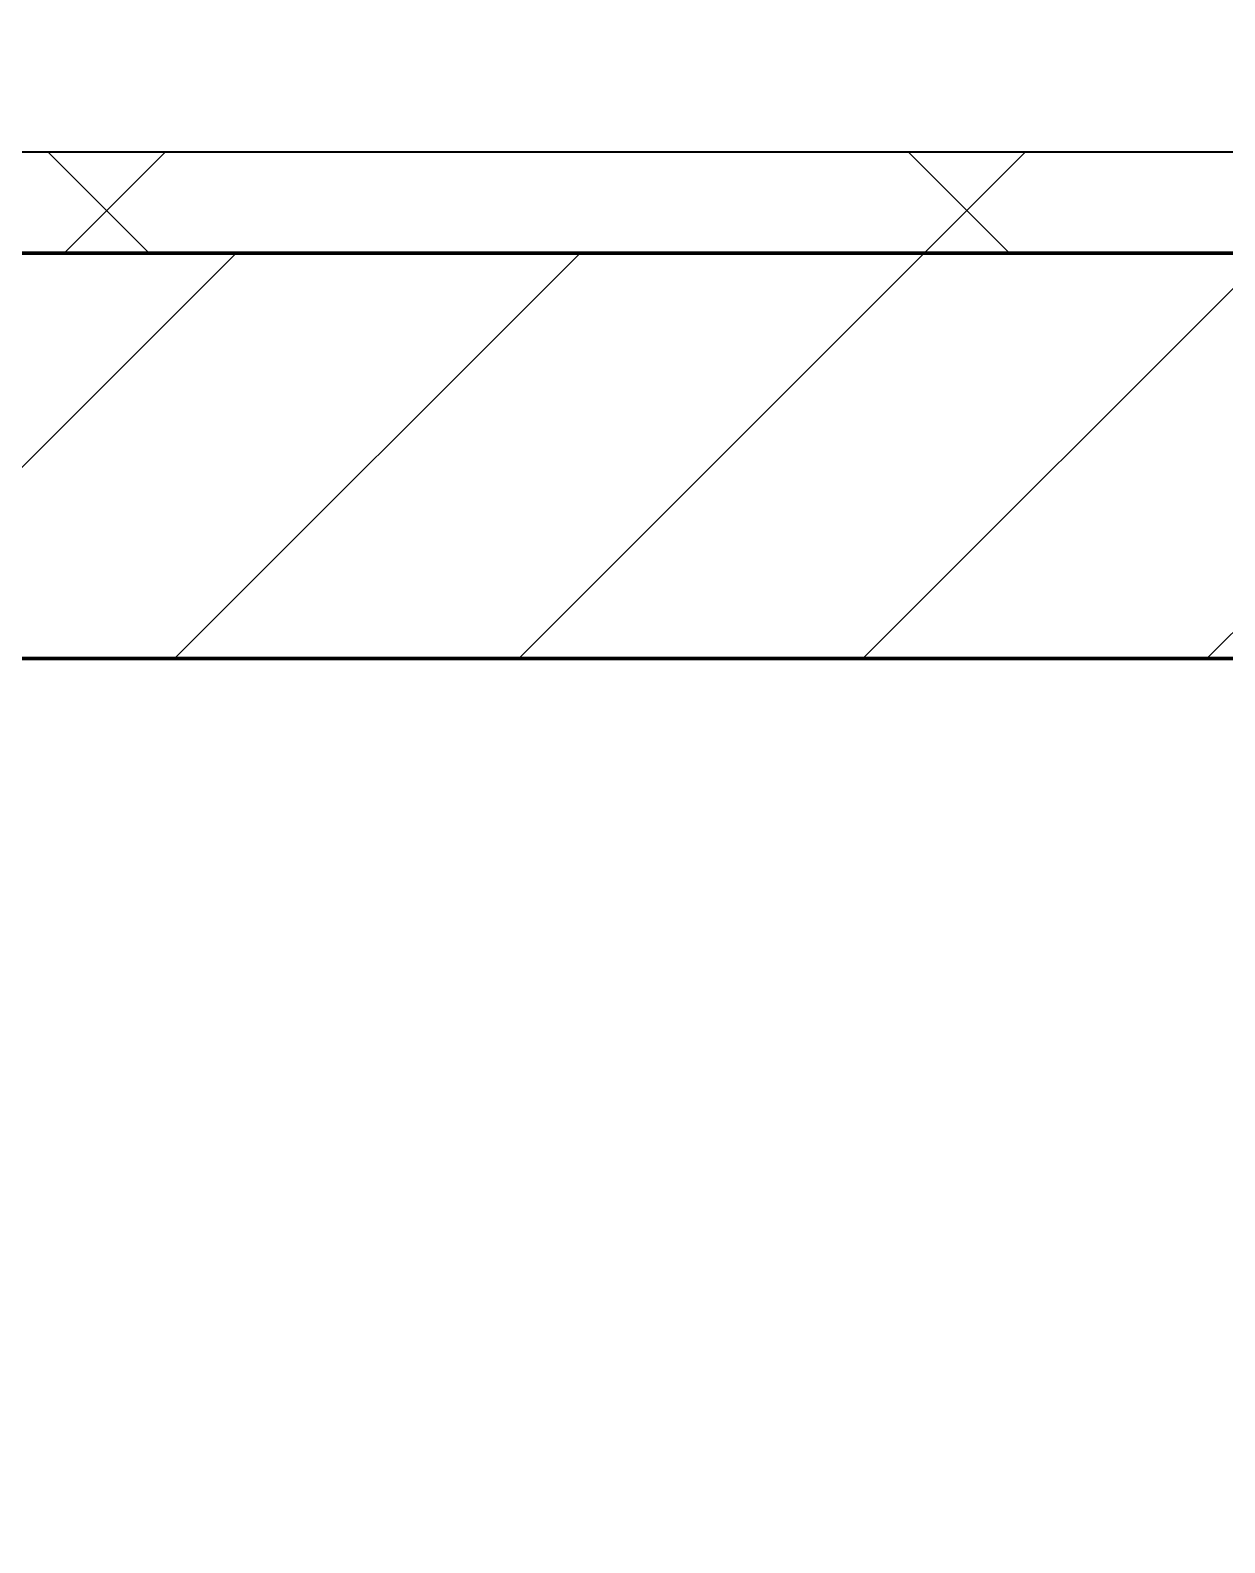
# Model space of a CAD drawing. Header units: millimetres. Extents: x -726012 to -647389, y -20772 to 18805.
# Drawn here: x -718741 to -718152, y 2313 to 3059 of the extents above; entities that cross this region are included whole.
import ezdxf
from ezdxf.xclip import XClip

# ---------------------------------------------------------------- set-up
doc = ezdxf.new("R2010")
doc.units = ezdxf.units.MM
doc.header["$XCLIPFRAME"] = 0
for name, color, linetype, lineweight in [('A-GLAZ-CURT', 2, 'Continuous', 9), ('A-WALL', 5, 'Continuous', 35), ('A-WALL-FNSH', 2, 'Continuous', 35), ('A-WALL-PATT', 1, 'Continuous', 35)]:
    doc.layers.add(name, color=color, linetype=linetype, lineweight=lineweight)
doc.layers.add('A11_ALU.SOLID SHEET', color=2, linetype='Continuous')

# ---------------------------------------------------------------- blocks, each defined once
blk = doc.blocks.new('PPLS-PP19_Custom Tile Pattern - Custom Tile Pattern-V39-4233-01 ENLARGED MULTI-PURPOSE LEVEL - REFLECTED CEILING PLAN - SHEET 4')
at = {"layer": 'A-GLAZ-CURT'}
for p, q in [((-300, 0), (300, 0)), ((300, 0), (-300, 0)), ((195.99, 0), (213.31, 0)), ((213.31, 0), (195.99, 0)), ((230.06, 0), (300, 0)), ((-300, -50), (300, -50)), ((300, -50), (-300, -50))]:
    blk.add_line(p, q, dxfattribs=at)
for points, knots in [([(168.37, 0), (167.68, 0), (162.47, 0), (147.02, 0), (109.77, 0), (76.86, 0), (57.82, 0), (46.51, 0), (41.18, 0), (36.02, 0), (35.54, 0), (35.54, 0)], [-543.375029, -543.375029, -543.375029, -543.375029, -530.793311, -458.593899, -401.860199, -357.622665, -341.267687, -334.000314, -326.15566, -319.318397, -317.489778, -317.489778, -317.489778, -317.489778]), ([(128.58, 0), (128.8, 0), (130.16, 0), (139.26, 0), (152.67, 0), (161.24, 0), (162.19, 0), (162.75, 0)], [-633.326174, -633.326174, -633.326174, -633.326174, -627.736123, -618.981161, -602.094757, -592.980799, -581.414464, -581.414464, -581.414464, -581.414464]), ([(157.9, 0), (156.77, 0), (151.67, 0), (143.49, 0), (136.48, 0), (133.59, 0)], [-10292.955006, -10292.955006, -10292.955006, -10292.955006, -10098.273015, -9847.788484, -9692.532631, -9692.532631, -9692.532631, -9692.532631]), ([(133.72, 0), (134.88, 0), (144.43, 0), (163.31, 0), (185.23, 0), (193.62, 0), (194.69, 0), (194.79, 0)], [-1590.72941, -1590.72941, -1590.72941, -1590.72941, -1530.39897, -1095.004608, -529.74427, -295.064701, -265.121568, -265.121568, -265.121568, -265.121568]), ([(193.8, 0), (193.33, 0), (190.11, 0), (183.13, 0), (171, 0), (161.95, 0), (161.28, 0), (158.35, 0), (157.85, 0), (157.77, 0)], [-11665.349007, -11665.349007, -11665.349007, -11665.349007, -11565.880756, -11105.624034, -10839.086983, -10768.332124, -10666.779182, -10580.760289, -10550.278881, -10550.278881, -10550.278881, -10550.278881]), ([(269.26, 0), (266.03, 0), (243.95, 0), (207.11, 0), (177.41, 0), (159.34, 0), (158.33, 0), (158.3, 0)], [-254.415045, -254.415045, -254.415045, -254.415045, -244.693688, -187.987675, -143.776725, -129.632772, -123.352749, -123.352749, -123.352749, -123.352749]), ([(159.07, 0), (159.13, 0), (160.84, 0), (165.21, 0), (174.15, 0), (185.98, 0), (208.82, 0), (219.42, 0), (230.06, 0)], [-115.643202, -115.643202, -115.643202, -115.643202, -114.681583, -87.660824, -65.295536, -41.623857, -24.459831, 0, 0, 0, 0]), ([(162.75, 0), (165.4, 0), (170.91, 0), (172.61, 0), (172.61, 0)], [-111.264224, -111.264224, -111.264224, -111.264224, -56.742688, -19.085662, -19.085662, -19.085662, -19.085662]), ([(247.1, 0), (246.76, 0), (245.04, 0), (238.34, 0), (226.56, 0), (221.1, 0), (200.27, 0), (182.99, 0), (174.27, 0), (169.67, 0), (168.99, 0)], [-9649.085549, -9649.085549, -9649.085549, -9649.085549, -9581.591397, -9406.094246, -9221.510254, -9016.44624, -8717.832359, -8253.978395, -8152.463617, -8069.855175, -8069.855175, -8069.855175, -8069.855175]), ([(215.22, 0), (214.62, 0), (210.55, 0), (203.98, 0), (187.54, 0), (175.3, 0), (169.49, 0)], [-203.825446, -203.825446, -203.825446, -203.825446, -198.527383, -184.406837, -162.427601, -142.916156, -142.916156, -142.916156, -142.916156]), ([(171.51, 0), (176.48, 0), (193.23, 0), (201.73, 0), (208.81, 0), (213.9, 0), (241.96, 0), (266.73, 0), (281.71, 0), (291.71, 0), (296.52, 0), (297.86, 0), (298.09, 0)], [-7971.819559, -7971.819559, -7971.819559, -7971.819559, -7784.112253, -7606.717214, -7289.299508, -7042.621073, -6582.165592, -6068.460911, -5766.029927, -5566.724884, -5280.360606, -5199.253518, -5199.253518, -5199.253518, -5199.253518]), ([(172.07, 0), (177.66, 0), (187.87, 0), (201.08, 0), (207.47, 0), (213.96, 0), (215.11, 0)], [-255.364076, -255.364076, -255.364076, -255.364076, -237.955587, -223.92608, -215.862851, -208.75215, -208.75215, -208.75215, -208.75215]), ([(300, 0), (288.22, 0), (262, 0), (230.43, 0), (219.94, 0), (219.02, 0)], [-12528.858583, -12528.858583, -12528.858583, -12528.858583, -11905.454923, -11162.864862, -10856.732305, -10856.732305, -10856.732305, -10856.732305]), ([(219.9, 0), (220.86, 0), (227.84, 0), (242.06, 0), (246.54, 0), (246.96, 0)], [-10670.940496, -10670.940496, -10670.940496, -10670.940496, -10511.382485, -9925.173265, -9834.877357, -9834.877357, -9834.877357, -9834.877357]), ([(284.76, 0), (284.76, 0), (285.09, 0), (287.47, 0), (293.59, 0), (297.76, 0), (300, 0)], [-4110.630118, -4110.630118, -4110.630118, -4110.630118, -4053.389046, -3959.664717, -3862.421465, -3746.95702, -3746.95702, -3746.95702, -3746.95702]), ([(297.38, 0), (295.84, 0), (291.62, 0), (285.38, 0), (284.87, 0)], [-4803.172655, -4803.172655, -4803.172655, -4803.172655, -4358.271401, -4143.037883, -4143.037883, -4143.037883, -4143.037883])]:
    blk.add_open_spline(points, degree=3, knots=knots, dxfattribs=at)
for points in [[(168.74, 0), (168.74, 0), (169.81, 0), (171.51, 0)], [(195.11, 0), (194.91, 0), (194.44, 0), (193.8, 0)], [(300, 0), (290.02, 0), (280.03, 0), (270.04, 0)]]:
    blk.add_open_spline(points, degree=3, dxfattribs=at)
blk = doc.blocks.new('PPLS-PP19_Custom Tile Pattern - Custom Tile Pattern-V40-4233-01 ENLARGED MULTI-PURPOSE LEVEL - REFLECTED CEILING PLAN - SHEET 4')
at = {"layer": 'A-GLAZ-CURT'}
for p, q in [((-300, 0), (300, 0)), ((300, 0), (-300, 0)), ((-293.07, 0), (-275.75, 0)), ((-275.75, 0), (-293.07, 0)), ((-222.32, 0), (-205, 0)), ((-205, 0), (-222.32, 0)), ((-300, -50), (300, -50)), ((300, -50), (-300, -50))]:
    blk.add_line(p, q, dxfattribs=at)
at = {"layer": 'A-GLAZ-CURT', "flags": 128}
for points in [[(-300, 0), (-291.56, 0), (-283.3, 0), (-275.2, 0), (-267.26, 0), (-259.45, 0), (-251.77, 0), (-244.2, 0), (-236.74, 0), (-229.36, 0), (-222.06, 0), (-214.83, 0), (-207.71, 0), (-200.76, 0), (-194.02, 0)], [(-125.17, 0), (-128.55, 0), (-134.16, 0), (-140.03, 0), (-145.5, 0), (-150.63, 0), (-155.53, 0), (-160.27, 0), (-164.95, 0), (-169.65, 0), (-174.47, 0), (-179.49, 0), (-184.81, 0), (-190.44, 0), (-196.37, 0), (-202.58, 0), (-209.04, 0), (-215.73, 0), (-222.63, 0), (-229.72, 0), (-236.97, 0), (-244.39, 0), (-251.96, 0), (-259.67, 0), (-267.51, 0), (-275.48, 0), (-283.55, 0), (-291.73, 0), (-300, 0)], [(-193.28, 0), (-187.54, 0), (-181.38, 0), (-175.58, 0), (-170.25, 0), (-165.64, 0), (-162.01, 0), (-159.53, 0), (-157.46, 0), (-154.52, 0), (-149.42, 0), (-141.84, 0), (-132.81, 0), (-126.08, 0)]]:
    blk.add_lwpolyline(points, dxfattribs=at)
at = {"layer": 'A-GLAZ-CURT'}
for points, knots in [([(-300, 0), (-284.65, 0), (-236.57, 0), (-176.17, 0), (-138.36, 0), (-124.96, 0)], [-5323.127839, -5323.127839, -5323.127839, -5323.127839, -4502.809032, -2700.551212, -1111.157018, -1111.157018, -1111.157018, -1111.157018]), ([(-125.61, 0), (-128.62, 0), (-154.17, 0), (-202.69, 0), (-262.56, 0), (-294.48, 0), (-300, 0)], [-17411.007533, -17411.007533, -17411.007533, -17411.007533, -17136.203329, -15131.813646, -13729.592194, -13439.944408, -13439.944408, -13439.944408, -13439.944408]), ([(-194.11, 0), (-197.85, 0), (-212.73, 0), (-232.01, 0), (-255.22, 0), (-262.59, 0), (-264.9, 0), (-265.4, 0)], [-1593.863692, -1593.863692, -1593.863692, -1593.863692, -1400.429864, -858.079193, -543.655514, -208.940337, 0, 0, 0, 0]), ([(-258.6, 0), (-257.91, 0), (-254.26, 0), (-241.25, 0), (-225.99, 0), (-213.1, 0), (-202.97, 0), (-196.9, 0), (-193.87, 0)], [-5722.54675, -5722.54675, -5722.54675, -5722.54675, -5657.471696, -5413.335975, -5017.494783, -4832.723979, -4666.091899, -4493.543421, -4493.543421, -4493.543421, -4493.543421]), ([(-194.22, 0), (-195.3, 0), (-204.77, 0), (-216.65, 0), (-231.26, 0), (-233.46, 0), (-234, 0)], [-1479.642584, -1479.642584, -1479.642584, -1479.642584, -1422.553702, -978.033455, -846.069444, -682.911962, -682.911962, -682.911962, -682.911962]), ([(-233.49, 0), (-233.44, 0), (-232.38, 0), (-230.74, 0), (-225.3, 0), (-223.63, 0)], [-455.274641, -455.274641, -455.274641, -455.274641, -440.605512, -119.536984, 0, 0, 0, 0]), ([(-223.63, 0), (-219.39, 0), (-206.17, 0), (-188.58, 0), (-169.02, 0), (-152.12, 0), (-136.84, 0), (-128.21, 0), (-125.6, 0), (-124.92, 0)], [-5463.295695, -5463.295695, -5463.295695, -5463.295695, -5161.076232, -4739.070012, -4465.409639, -4149.119819, -3839.893365, -3647.167523, -3550.028244, -3550.028244, -3550.028244, -3550.028244]), ([(-193.29, 0), (-190.97, 0), (-182.68, 0), (-171.77, 0), (-158.7, 0), (-157.22, 0)], [-4482.540031, -4482.540031, -4482.540031, -4482.540031, -4349.945572, -4000.813434, -3840.635403, -3840.635403, -3840.635403, -3840.635403]), ([(-133.82, 0), (-135.51, 0), (-137.8, 0), (-149.31, 0), (-162.01, 0), (-176.59, 0), (-188.24, 0), (-193.29, 0)], [-2731.647847, -2731.647847, -2731.647847, -2731.647847, -2418.507304, -2308.929706, -2113.765672, -1763.376603, -1495.982954, -1495.982954, -1495.982954, -1495.982954]), ([(-137.88, 0), (-140.56, 0), (-147.66, 0), (-147.69, 0), (-158.72, 0), (-174.02, 0), (-182.71, 0), (-190.45, 0), (-193.26, 0)], [-3187.727384, -3187.727384, -3187.727384, -3187.727384, -2919.378265, -2477.344047, -2237.412286, -2029.680487, -1755.085331, -1608.587352, -1608.587352, -1608.587352, -1608.587352]), ([(-152.35, 0), (-151.03, 0), (-147.71, 0), (-143.57, 0), (-138.62, 0)], [-3494.978217, -3494.978217, -3494.978217, -3494.978217, -3371.022232, -3227.460399, -3227.460399, -3227.460399, -3227.460399]), ([(-118.78, 0), (-121.86, 0), (-126.28, 0), (-136.96, 0), (-147.46, 0), (-150.03, 0), (-150.57, 0)], [-5938.474035, -5938.474035, -5938.474035, -5938.474035, -5700.061948, -5508.838257, -5298.784692, -5196.16478, -5196.16478, -5196.16478, -5196.16478]), ([(-150.34, 0), (-150.07, 0), (-147.75, 0), (-142.76, 0), (-131.72, 0), (-125.75, 0)], [-4948.728362, -4948.728362, -4948.728362, -4948.728362, -4883.323924, -4440.880425, -4082.700899, -4082.700899, -4082.700899, -4082.700899]), ([(-26.75, 0), (-27.82, 0), (-36.18, 0), (-53.55, 0), (-78.2, 0), (-110.94, 0), (-130.52, 0), (-147.74, 0), (-149.07, 0)], [-8718.362214, -8718.362214, -8718.362214, -8718.362214, -8532.293389, -8073.216054, -7508.296369, -7004.680444, -6449.282163, -6277.220794, -6277.220794, -6277.220794, -6277.220794]), ([(-148.23, 0), (-146.94, 0), (-140.15, 0), (-137.28, 0), (-133.93, 0), (-128.78, 0), (-126.5, 0)], [-6162.058746, -6162.058746, -6162.058746, -6162.058746, -6017.569127, -5560.701257, -5364.112219, -5231.017328, -5231.017328, -5231.017328, -5231.017328]), ([(-124.97, 0), (-125.55, 0), (-130.01, 0), (-139.03, 0), (-146.11, 0), (-146.95, 0)], [-976.705414, -976.705414, -976.705414, -976.705414, -945.742622, -741.901385, -489.130243, -489.130243, -489.130243, -489.130243]), ([(-146.69, 0), (-146.59, 0), (-145.49, 0), (-135.69, 0), (-128.29, 0), (-125.15, 0)], [-420.34245, -420.34245, -420.34245, -420.34245, -406.956646, -290.263673, 0, 0, 0, 0]), ([(-127.41, 0), (-131.63, 0), (-133.16, 0), (-134.09, 0), (-134.15, 0)], [-8540.990293, -8540.990293, -8540.990293, -8540.990293, -8266.114998, -8246.473386, -8246.473386, -8246.473386, -8246.473386]), ([(-134.15, 0), (-133.32, 0), (-131.2, 0), (-126.88, 0), (-125, 0)], [-7657.439573, -7657.439573, -7657.439573, -7657.439573, -7293.749979, -7082.617214, -7082.617214, -7082.617214, -7082.617214]), ([(-120.13, 0), (-120.14, 0), (-120.24, 0), (-121.3, 0), (-129.25, 0), (-133.82, 0)], [-2933.992132, -2933.992132, -2933.992132, -2933.992132, -2920.575025, -2840.280255, -2731.647847, -2731.647847, -2731.647847, -2731.647847]), ([(-113.43, 0), (-113.44, 0), (-113.96, 0), (-119.73, 0), (-125.43, 0), (-127.03, 0), (-127.41, 0)], [-328.499627, -328.499627, -328.499627, -328.499627, -282.672656, -98.539552, -24.539552, 0, 0, 0, 0]), ([(-126.5, 0), (-122.44, 0), (-108.71, 0), (-86.68, 0), (-66.49, 0), (-59.11, 0), (-57.64, 0)], [-5231.017328, -5231.017328, -5231.017328, -5231.017328, -4994.692869, -4542.524482, -4008.285538, -3860.98898, -3860.98898, -3860.98898, -3860.98898]), ([(-125, 0), (-124.78, 0), (-120.09, 0), (-107.3, 0), (-90.42, 0), (-75.26, 0), (-68.41, 0), (-65.12, 0), (-63.63, 0)], [-4067.903082, -4067.903082, -4067.903082, -4067.903082, -4054.690705, -3793.097032, -3402.597032, -3144.956779, -3050.982048, -2969.237017, -2969.237017, -2969.237017, -2969.237017]), ([(-124.98, 0), (-124.82, 0), (-121.86, 0), (-113.01, 0), (-98.9, 0), (-85.29, 0), (-71.67, 0), (-65.93, 0), (-65.07, 0)], [-3357.443352, -3357.443352, -3357.443352, -3357.443352, -3342.215224, -3074.362186, -2902.289527, -2605.247022, -2322.099534, -2241.8264, -2241.8264, -2241.8264, -2241.8264]), ([(-72.93, 0), (-75.51, 0), (-89.41, 0), (-108.54, 0), (-124.96, 0)], [-19442.345229, -19442.345229, -19442.345229, -19442.345229, -18935.241197, -17430.918289, -17430.918289, -17430.918289, -17430.918289]), ([(-124.91, 0), (-124.01, 0), (-118.66, 0), (-110.8, 0), (-99.5, 0), (-91.46, 0)], [-1108.984966, -1108.984966, -1108.984966, -1108.984966, -1002.059161, -460.363443, 0, 0, 0, 0]), ([(-86.16, 0), (-91.37, 0), (-103.52, 0), (-117.25, 0), (-124.73, 0)], [-1681.3698, -1681.3698, -1681.3698, -1681.3698, -1374.161226, -980.79905, -980.79905, -980.79905, -980.79905]), ([(-124.73, 0), (-124.38, 0), (-123.8, 0), (-123.43, 0), (-123.28, 0)], [-3541.024987, -3541.024987, -3541.024987, -3541.024987, -3488.92562, -3439.852845, -3439.852845, -3439.852845, -3439.852845]), ([(-124.62, 0), (-122.54, 0), (-113.72, 0), (-92.04, 0), (-74.02, 0), (-62.74, 0), (-60.36, 0), (-59.97, 0)], [-7068.405759, -7068.405759, -7068.405759, -7068.405759, -6839.55839, -6236.997189, -5713.340575, -5140.470607, -5006.787413, -5006.787413, -5006.787413, -5006.787413]), ([(-122.08, 0), (-122.01, 0), (-121.69, 0), (-121.2, 0), (-120.88, 0)], [-3136.336417, -3136.336417, -3136.336417, -3136.336417, -3110.304437, -3035.164275, -3035.164275, -3035.164275, -3035.164275]), ([(-36.33, 0), (-36.43, 0), (-37.27, 0), (-45.02, 0), (-46.13, 0), (-60.59, 0), (-81.23, 0), (-99.51, 0), (-114.02, 0), (-117.28, 0), (-118.78, 0)], [-1855.773136, -1855.773136, -1855.773136, -1855.773136, -1810.870157, -1672.078046, -1405.135169, -1060.00838, -740.068933, -229.489605, -116.330425, 0, 0, 0, 0]), ([(-117.74, 0), (-117.19, 0), (-114.78, 0), (-113.43, 0), (-113.43, 0)], [-821.249067, -821.249067, -821.249067, -821.249067, -394.672656, -330.879064, -330.879064, -330.879064, -330.879064]), ([(-57.16, 0), (-58.3, 0), (-66.22, 0), (-85.2, 0), (-107.61, 0), (-116.56, 0), (-117.56, 0)], [-2956.49664, -2956.49664, -2956.49664, -2956.49664, -2842.901703, -2193.204658, -1433.981041, -985.49888, -985.49888, -985.49888, -985.49888]), ([(-115.82, 0), (-114.96, 0), (-110.41, 0), (-96.78, 0), (-77.56, 0), (-64.26, 0), (-56.63, 0)], [-5724.064692, -5724.064692, -5724.064692, -5724.064692, -5430.283136, -5103.229623, -4799.173296, -4399.733563, -4399.733563, -4399.733563, -4399.733563]), ([(9.32, 0), (9.08, 0), (7.65, 0), (2.57, 0), (-12.23, 0), (-25.64, 0), (-40, 0), (-56.24, 0), (-75.59, 0), (-94, 0), (-112.01, 0), (-114.94, 0), (-115.63, 0)], [-2922.926651, -2922.926651, -2922.926651, -2922.926651, -2882.788014, -2720.818881, -2518.50168, -2125.455881, -1792.521578, -1466.981642, -1208.454564, -789.402658, -501.969187, -243.577221, -243.577221, -243.577221, -243.577221]), ([(-91.46, 0), (-90.09, 0), (-84.7, 0), (-77.43, 0), (-72.73, 0), (-72.64, 0), (-72.64, 0)], [-19832.387487, -19832.387487, -19832.387487, -19832.387487, -19753.885894, -19541.04734, -19478.625389, -19471.062469, -19471.062469, -19471.062469, -19471.062469]), ([(-63.96, 0), (-64.13, 0), (-72.5, 0), (-80.63, 0), (-86.16, 0)], [-2171.769325, -2171.769325, -2171.769325, -2171.769325, -2007.031671, -1681.3698, -1681.3698, -1681.3698, -1681.3698]), ([(-29.03, 0), (-33.97, 0), (-43.74, 0), (-56.37, 0), (-71.66, 0), (-77.83, 0), (-82.66, 0), (-83.28, 0), (-83.28, 0)], [-2680.714891, -2680.714891, -2680.714891, -2680.714891, -2413.671296, -2161.752162, -2006.592567, -1646.621388, -1424.436217, -1393.971743, -1393.971743, -1393.971743, -1393.971743]), ([(-83.28, 0), (-83.28, 0), (-82.91, 0), (-76.14, 0), (-66.84, 0), (-60.03, 0), (-56.73, 0)], [-1393.4169, -1393.4169, -1393.4169, -1393.4169, -1353.722004, -1274.333717, -1073.56893, -857.828765, -857.828765, -857.828765, -857.828765]), ([(-66.39, 0), (-66.39, 0), (-63.63, 0), (-53.63, 0), (-34.42, 0), (-29.82, 0), (-29.19, 0)], [-2493.31794, -2493.31794, -2493.31794, -2493.31794, -2315.303971, -1809.437387, -963.711516, -666.19313, -666.19313, -666.19313, -666.19313]), ([(11.7, 0), (4.05, 0), (-18.2, 0), (-47.42, 0), (-65.77, 0), (-66.37, 0), (-66.38, 0)], [-4151.195176, -4151.195176, -4151.195176, -4151.195176, -3745.412743, -2981.410125, -2542.574734, -2498.224237, -2498.224237, -2498.224237, -2498.224237]), ([(-63.63, 0), (-61.49, 0), (-57.39, 0), (-54.49, 0), (-45.2, 0), (-40.79, 0), (-40.46, 0), (-40.44, 0)], [-2969.237017, -2969.237017, -2969.237017, -2969.237017, -2851.217951, -2734.127174, -2474.780881, -2410.990208, -2350.645972, -2350.645972, -2350.645972, -2350.645972]), ([(-56.83, 0), (-55.98, 0), (-53.77, 0), (-46.33, 0), (-42.62, 0), (-41.76, 0)], [-4656.662315, -4656.662315, -4656.662315, -4656.662315, -4469.85053, -4321.566175, -4270.495146, -4270.495146, -4270.495146, -4270.495146]), ([(-56.63, 0), (-53.52, 0), (-45.58, 0), (-36.49, 0), (-33.57, 0), (-29.94, 0), (-28.57, 0)], [-855.524813, -855.524813, -855.524813, -855.524813, -651.549973, -296.515819, -83.513472, 0, 0, 0, 0]), ([(-36.62, 0), (-36.62, 0), (-40.35, 0), (-43.9, 0), (-51.03, 0), (-56.61, 0)], [-4069.478503, -4069.478503, -4069.478503, -4069.478503, -3858.647035, -3538.256648, -2974.963058, -2974.963058, -2974.963058, -2974.963058]), ([(-56.59, 0), (-55.3, 0), (-52.84, 0), (-48.53, 0), (-30.79, 0), (-18.03, 0), (8.61, 0), (15.02, 0), (22.91, 0), (31, 0), (39.04, 0), (51.19, 0), (58.74, 0), (61.34, 0), (61.45, 0)], [-3824.826839, -3824.826839, -3824.826839, -3824.826839, -3689.699207, -3546.54457, -3315.260113, -2864.387349, -2439.246196, -2084.094819, -1956.422387, -1818.904206, -1645.594513, -1443.202566, -1228.752106, -1120.932285, -1120.932285, -1120.932285, -1120.932285]), ([(-55.76, 0), (-49.67, 0), (-34.38, 0), (-12.78, 0), (4.23, 0), (9.64, 0), (10.14, 0), (10.18, 0)], [-4384.389977, -4384.389977, -4384.389977, -4384.389977, -4065.652676, -3589.737505, -3285.047089, -3066.359526, -3044.715262, -3044.715262, -3044.715262, -3044.715262]), ([(-51.83, 0), (-51.83, 0), (-51.78, 0), (-47.4, 0), (-46.01, 0), (-40.22, 0), (-36.78, 0)], [-632.814994, -632.814994, -632.814994, -632.814994, -627.965721, -508.377888, -260.442412, 0, 0, 0, 0]), ([(76.63, 0), (74.8, 0), (67.65, 0), (53.52, 0), (37, 0), (24.07, 0), (12.82, 0), (-2.9, 0), (-20.62, 0), (-32.81, 0), (-44.85, 0), (-51.43, 0), (-51.79, 0)], [-3095.572228, -3095.572228, -3095.572228, -3095.572228, -2950.589685, -2634.532728, -2313.748533, -2106.613311, -1925.670641, -1617.263037, -1290.787923, -1039.307308, -819.71621, -644.910881, -644.910881, -644.910881, -644.910881]), ([(-41.76, 0), (-39.9, 0), (-37.72, 0), (-36.92, 0), (-36.77, 0)], [-4270.495146, -4270.495146, -4270.495146, -4270.495146, -4161.040818, -4106.245333, -4106.245333, -4106.245333, -4106.245333]), ([(-36.78, 0), (-32.43, 0), (-19.22, 0), (8.83, 0), (43.36, 0), (68.5, 0), (77.95, 0), (79.34, 0)], [-6191.144455, -6191.144455, -6191.144455, -6191.144455, -5862.463379, -5340.621928, -4573.028122, -4094.177415, -3998.447461, -3998.447461, -3998.447461, -3998.447461]), ([(-36.29, 0), (-36.29, 0), (-34.66, 0), (-28.88, 0), (-26.95, 0), (-26.54, 0)], [-9150.272121, -9150.272121, -9150.272121, -9150.272121, -9057.163041, -8919.836787, -8834.607043, -8834.607043, -8834.607043, -8834.607043]), ([(30.82, 0), (29.27, 0), (20.14, 0), (3.54, 0), (-16.58, 0), (-34.76, 0), (-36.04, 0)], [-10462.034656, -10462.034656, -10462.034656, -10462.034656, -10363.088938, -9884.23066, -9424.652049, -9182.880979, -9182.880979, -9182.880979, -9182.880979]), ([(-33.34, 0), (-33.34, 0), (-32.93, 0), (-31.16, 0), (-30.52, 0)], [-2415.024266, -2415.024266, -2415.024266, -2415.024266, -2357.633367, -2323.618664, -2323.618664, -2323.618664, -2323.618664]), ([(70.61, 0), (66.16, 0), (55.8, 0), (39.61, 0), (24.74, 0), (2.64, 0), (-17.84, 0), (-30.57, 0), (-31.82, 0), (-32, 0)], [-4647.237329, -4647.237329, -4647.237329, -4647.237329, -4326.416877, -4098.545751, -3766.694881, -3333.063701, -2994.501669, -2698.150104, -2614.070998, -2614.070998, -2614.070998, -2614.070998]), ([(-30.76, 0), (-30.73, 0), (-29.99, 0), (-23.47, 0), (-15.75, 0), (-15.19, 0)], [-54176.191683, -54176.191683, -54176.191683, -54176.191683, -54157.274271, -53749.15266, -53717.791567, -53717.791567, -53717.791567, -53717.791567]), ([(-30.52, 0), (-27.11, 0), (-17.83, 0), (-1.4, 0), (8.91, 0), (11.7, 0)], [-2323.618664, -2323.618664, -2323.618664, -2323.618664, -2142.497158, -1716.209403, -1553.082511, -1553.082511, -1553.082511, -1553.082511]), ([(-13, 0), (-14.35, 0), (-17.68, 0), (-25.97, 0), (-29.52, 0), (-30.21, 0)], [-55207.591944, -55207.591944, -55207.591944, -55207.591944, -54789.006179, -54461.685999, -54290.791712, -54290.791712, -54290.791712, -54290.791712]), ([(8.33, 0), (8.19, 0), (7.18, 0), (0.32, 0), (-13.89, 0), (-24.92, 0), (-29.03, 0)], [-3574.286521, -3574.286521, -3574.286521, -3574.286521, -3526.962355, -3285.499107, -2903.012179, -2680.714891, -2680.714891, -2680.714891, -2680.714891]), ([(-28.98, 0), (-28.66, 0), (-27.39, 0), (-24.45, 0), (-22.56, 0)], [-166.548282, -166.548282, -166.548282, -166.548282, -102.06493, 0, 0, 0, 0]), ([(-28.57, 0), (-26.93, 0), (-20.29, 0), (-11.45, 0), (2.08, 0), (13.15, 0), (21.24, 0), (24.62, 0), (24.72, 0), (24.72, 0)], [-5361.429781, -5361.429781, -5361.429781, -5361.429781, -5261.36855, -5050.479954, -4785.90057, -4596.498881, -4445.288762, -4384.376941, -4376.041937, -4376.041937, -4376.041937, -4376.041937]), ([(-22.56, 0), (-20.27, 0), (-17.03, 0), (-11.36, 0), (-7.66, 0), (-6.6, 0), (-6.44, 0)], [-56468.192263, -56468.192263, -56468.192263, -56468.192263, -56344.022017, -56303.229861, -56166.290093, -56124.392176, -56124.392176, -56124.392176, -56124.392176]), ([(-15.19, 0), (-13.07, 0), (7.48, 0), (42.82, 0), (88.72, 0), (120.63, 0), (138.28, 0), (138.53, 0)], [-461.142613, -461.142613, -461.142613, -461.142613, -429.606584, -390.253598, -346.313304, -291.370682, -290.5735, -290.5735, -290.5735, -290.5735]), ([(-6.54, 0), (-6.73, 0), (-7.2, 0), (-7.6, 0), (-7.79, 0)], [-56009.792147, -56009.792147, -56009.792147, -56009.792147, -55949.290093, -55895.192118, -55895.192118, -55895.192118, -55895.192118]), ([(-2.63, 0), (-2.47, 0), (-1.22, 0), (4.92, 0), (15.97, 0), (22.54, 0), (24.49, 0)], [-226.825321, -226.825321, -226.825321, -226.825321, -220.269177, -206.416616, -198.214427, -187.717507, -187.717507, -187.717507, -187.717507]), ([(11.17, 0), (6.47, 0), (1.96, 0), (-1.67, 0), (-2.25, 0)], [-273.754698, -273.754698, -273.754698, -273.754698, -246.234814, -234.646884, -234.646884, -234.646884, -234.646884]), ([(24.69, 0), (24.54, 0), (20.99, 0), (16.61, 0), (12.95, 0), (11.65, 0)], [-4368.572414, -4368.572414, -4368.572414, -4368.572414, -4306.476363, -4080.000647, -3894.610367, -3894.610367, -3894.610367, -3894.610367]), ([(79.89, 0), (72.6, 0), (57.67, 0), (35.84, 0), (20.08, 0), (13.6, 0), (11.66, 0)], [-351.970326, -351.970326, -351.970326, -351.970326, -330.153101, -307.516438, -285.83788, -274.694275, -274.694275, -274.694275, -274.694275]), ([(11.91, 0), (17.75, 0), (25.21, 0), (37.44, 0), (45.92, 0), (57.76, 0), (64.47, 0), (72.74, 0), (75.22, 0), (76.03, 0), (76.21, 0)], [-1549.07911, -1549.07911, -1549.07911, -1549.07911, -1206.526904, -1089.329421, -901.315459, -753.071572, -495.328968, -421.953223, -334.951786, -290.452333, -290.452333, -290.452333, -290.452333]), ([(31.18, 0), (25.97, 0), (19.77, 0), (13.51, 0), (12.41, 0)], [-4496.803627, -4496.803627, -4496.803627, -4496.803627, -4222.080604, -4163.707062, -4163.707062, -4163.707062, -4163.707062]), ([(18.16, 0), (19.15, 0), (24.25, 0), (25.66, 0), (26.12, 0)], [-5700.113719, -5700.113719, -5700.113719, -5700.113719, -5554.232259, -5302.431367, -5302.431367, -5302.431367, -5302.431367]), ([(114.39, 0), (114.2, 0), (112.08, 0), (105.42, 0), (92.38, 0), (85.59, 0), (74.4, 0), (62.26, 0), (51.85, 0), (43.81, 0), (29.53, 0), (20.67, 0), (18.85, 0), (18.16, 0)], [-8148.58938, -8148.58938, -8148.58938, -8148.58938, -8105.191388, -7723.759874, -7531.75727, -7135.649961, -6924.452779, -6738.82075, -6548.303034, -6314.283804, -6135.05769, -5972.647715, -5832.674503, -5832.674503, -5832.674503, -5832.674503]), ([(27.44, 0), (27.9, 0), (29.54, 0), (38.07, 0), (53.39, 0), (71.67, 0), (84.83, 0), (86.01, 0), (92.51, 0), (94.33, 0)], [-5037.309798, -5037.309798, -5037.309798, -5037.309798, -4887.603822, -4705.298446, -4353.683244, -3960.84581, -3759.045785, -3336.541051, -2783.776468, -2783.776468, -2783.776468, -2783.776468]), ([(27.89, 0), (29.09, 0), (33.4, 0), (48.37, 0), (71.92, 0), (100.57, 0), (116.36, 0), (128.63, 0), (128.95, 0)], [-147.777612, -147.777612, -147.777612, -147.777612, -135.792042, -118.513713, -97.899267, -63.759246, -39.050993, -35.895543, -35.895543, -35.895543, -35.895543]), ([(53.18, 0), (53.06, 0), (52.22, 0), (44.99, 0), (36.46, 0), (30.82, 0)], [-622.740158, -622.740158, -622.740158, -622.740158, -566.066452, -360.610861, 0, 0, 0, 0]), ([(136.44, 0), (121.66, 0), (86.93, 0), (51.16, 0), (31.18, 0)], [-106.750556, -106.750556, -106.750556, -106.750556, -59.610984, 0, 0, 0, 0]), ([(168.37, 0), (167.68, 0), (162.47, 0), (147.02, 0), (109.77, 0), (76.86, 0), (57.82, 0), (46.51, 0), (41.18, 0), (36.02, 0), (35.54, 0), (35.54, 0)], [-543.375029, -543.375029, -543.375029, -543.375029, -530.793311, -458.593899, -401.860199, -357.622665, -341.267687, -334.000314, -326.15566, -319.318397, -317.489778, -317.489778, -317.489778, -317.489778]), ([(36.29, 0), (37.77, 0), (48.82, 0), (61.5, 0), (73.17, 0), (79.6, 0)], [-314.598523, -314.598523, -314.598523, -314.598523, -305.899624, -287.17622, -262.939312, -262.939312, -262.939312, -262.939312]), ([(61.47, 0), (61.47, 0), (61.21, 0), (54.61, 0), (53.71, 0), (53.56, 0)], [-1113.311073, -1113.311073, -1113.311073, -1113.311073, -1096.402191, -891.204116, -747.28819, -747.28819, -747.28819, -747.28819]), ([(76.22, 0), (75.58, 0), (73.64, 0), (71.05, 0), (70.61, 0)], [-193.634889, -193.634889, -193.634889, -193.634889, -31.537676, 0, 0, 0, 0]), ([(80.03, 0), (83.45, 0), (101.15, 0), (124.45, 0), (132.42, 0), (134.6, 0)], [-262.401126, -262.401126, -262.401126, -262.401126, -249.500363, -194.761443, -152.241002, -152.241002, -152.241002, -152.241002]), ([(103.09, 0), (101.08, 0), (93.47, 0), (85.72, 0), (80.03, 0)], [-375.435014, -375.435014, -375.435014, -375.435014, -369.147452, -352.113246, -352.113246, -352.113246, -352.113246]), ([(94.4, 0), (94.4, 0), (94.64, 0), (99.11, 0), (108.97, 0), (120.79, 0), (139.94, 0), (163.31, 0), (185.23, 0), (193.62, 0), (194.69, 0), (194.79, 0)], [-2348.345796, -2348.345796, -2348.345796, -2348.345796, -2310.419338, -2233.599744, -2052.234781, -1843.028543, -1530.39897, -1095.004608, -529.74427, -295.064701, -265.121568, -265.121568, -265.121568, -265.121568]), ([(129.02, 0), (129.02, 0), (124.41, 0), (122.35, 0), (114.96, 0), (108.04, 0), (103.09, 0)], [-35.386604, -35.386604, -35.386604, -35.386604, -31.430235, -22.807238, -15.488593, 0, 0, 0, 0]), ([(157.9, 0), (156.77, 0), (151.67, 0), (143.29, 0), (134.04, 0), (126.24, 0), (118.6, 0), (114.23, 0), (111.98, 0), (105.66, 0), (105.23, 0), (105.23, 0)], [-10292.955006, -10292.955006, -10292.955006, -10292.955006, -10098.273015, -9847.788484, -9677.714971, -9567.007022, -9453.21225, -9220.200448, -9012.77275, -8966.157302, -8929.495943, -8929.495943, -8929.495943, -8929.495943]), ([(105.26, 0), (105.52, 0), (111.01, 0), (112.65, 0), (113.59, 0)], [-8920.561005, -8920.561005, -8920.561005, -8920.561005, -8814.835624, -8577.462505, -8577.462505, -8577.462505, -8577.462505]), ([(128.58, 0), (128.8, 0), (130.16, 0), (139.26, 0), (152.67, 0), (161.24, 0), (162.19, 0), (162.75, 0)], [-633.326174, -633.326174, -633.326174, -633.326174, -627.736123, -618.981161, -602.094757, -592.980799, -581.414464, -581.414464, -581.414464, -581.414464]), ([(137.1, 0), (136, 0), (133.64, 0), (129.87, 0), (129.11, 0)], [-670.405967, -670.405967, -670.405967, -670.405967, -651.020627, -640.742133, -640.742133, -640.742133, -640.742133])]:
    blk.add_open_spline(points, degree=3, knots=knots, dxfattribs=at)
for points in [[(-58.83, 0), (-58.45, 0), (-58.05, 0), (-57.51, 0)], [(-39.84, 0), (-39.08, 0), (-38.11, 0), (-37.36, 0)], [(11.19, 0), (10.55, 0), (10.01, 0), (9.63, 0)], [(24.49, 0), (25.23, 0), (25.72, 0), (26.04, 0)], [(80.14, 0), (79.35, 0), (78.13, 0), (76.63, 0)], [(80.21, 0), (81.7, 0), (82.92, 0), (83.66, 0)], [(84.06, 0), (83.48, 0), (82.41, 0), (81.72, 0)]]:
    blk.add_open_spline(points, degree=3, dxfattribs=at)
blk = doc.blocks.new('*U885')
at = {"layer": 'A-GLAZ-CURT'}
for name, p in [('PPLS-PP19_Custom Tile Pattern - Custom Tile Pattern-V39-4233-01 ENLARGED MULTI-PURPOSE LEVEL - REFLECTED CEILING PLAN - SHEET 4', (-42600, 10540.41)), ('PPLS-PP19_Custom Tile Pattern - Custom Tile Pattern-V40-4233-01 ENLARGED MULTI-PURPOSE LEVEL - REFLECTED CEILING PLAN - SHEET 4', (-42000, 10540.41))]:
    blk.add_blockref(name, p, dxfattribs=at)
blk = doc.blocks.new('*U1287')
blk.add_lwpolyline([(21173.36, -580), (28210, -580), (28210, -6849.96), (45954.15, -6849.96), (45954.15, 600), (82995.06, 600), (83086.47, 650), (90052, 650), (90392, 990), (103159.16, 990), (103159.16, 4990), (21173.36, 4990), (21173.36, 3485.45), (21203.36, 3485.45), (21203.36, 925.54), (21173.36, 925.54), (21173.36, -580)])

msp = doc.modelspace()

# ---------------------------------------------------------------- hatches: boundary and pattern name
at = {"layer": 'A-WALL-PATT', "lineweight": 9}
h = msp.add_hatch(dxfattribs=at)
h.set_pattern_fill('FP_3', color=256, style=0, pattern_type=2)
h.set_pattern_definition([(45, (0, 0), (-212.13203, 212.13203), []), (135, (0, 0), (-212.13203, -212.13203), [])])
h.paths.add_polyline_path([(-716522.37, 2949.02), (-716472.37, 2949.02), (-716472.37, 2999.02), (-717816.03, 2999.02), (-717873.44, 2973.37), (-717872.37, 2969.02), (-717875.3, 2961.95), (-717882.37, 2959.02), (-717884.96, 2959.36), (-717891.03, 2964.02), (-717892.03, 2965.06), (-717927.94, 2949.02), (-716722.37, 2949.02)])
h.paths.add_polyline_path([(-718202.34, 2949.02), (-717941.23, 2949.02), (-717957.37, 2985.16), (-717926.34, 2999.02), (-722165.55, 2999.02), (-722165.55, 2949.02), (-718270.68, 2949.02)])
h = msp.add_hatch(dxfattribs=at)
h.set_pattern_fill('FP_2', color=256, style=0, pattern_type=2)
h.set_pattern_definition([(45, (0, 0), (-84.852814, 84.852814), [])])
h.paths.add_polyline_path([(-716782.37, 2749.02), (-716722.37, 2749.02), (-716722.37, 2949.02), (-717927.94, 2949.02), (-717939.02, 2944.07), (-717941.23, 2949.02), (-722165.55, 2949.02), (-722165.55, 2749.02), (-717792.36, 2749.02)])

# ---------------------------------------------------------------- linework, layer by layer
at = {"layer": 'A-WALL', "color": 7, "lineweight": 70}
for p, q in [((-722165.55, 2949.02), (-717982.37, 2949.02)), ((-717982.37, 2949.02), (-722165.55, 2949.02)), ((-718122.37, 2749.02), (-721959.02, 2749.02))]:
    msp.add_line(p, q, dxfattribs=at)
at = {"layer": 'A-WALL-FNSH', "color": 250}
msp.add_line((-722165.55, 2999.02), (-717982.37, 2999.02), dxfattribs=at)

# ---------------------------------------------------------------- block references
msp.add_blockref('*U885', (-676282.37, -7541.39))

# ---------------------------------------------------------------- next in the draw order: block references
at = {"layer": 'A11_ALU.SOLID SHEET'}
ref = msp.add_blockref('*U1287', (-744682.37, 3579.02), dxfattribs=at)
XClip(ref).set_block_clipping_path([(22516.8245944298, -23612.0000696909), (92487.8891097467, 7199.9972603897)])

doc.saveas('drawing.dxf')
